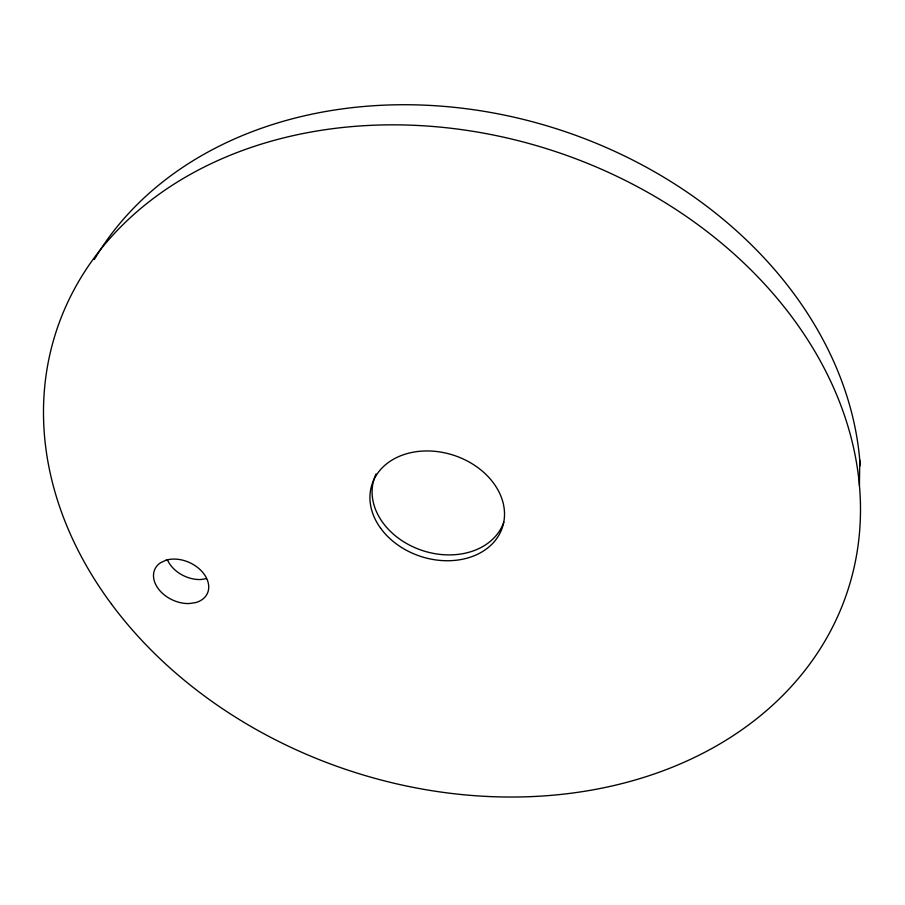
<?xml version="1.0" encoding="UTF-8"?>
<svg xmlns="http://www.w3.org/2000/svg" width="905" height="905" viewBox="0 0 905 905"><rect width="100%" height="100%" fill="white"/><g stroke="black" fill="none" stroke-linecap="round" stroke-linejoin="round"><path stroke-width="1.36" d="M859.433 485.555L859.75 459.989M206.476 578.634L200.842 579.528A28.406 20.464 25 0 1 167.482 559.946M94.312 259.531A408.675 323.854 18.2 0 1 533.792 122.107A408.675 323.854 18.2 0 1 860.191 465.77M503.791 522.219A68.35 53.124 18.2 0 1 418.902 549.29A68.35 53.124 18.2 0 1 376.084 473.96M166.101 560.172L160.581 562.706A28.903 20.544 24.8 0 0 157.866 588.137A28.903 20.544 24.8 0 0 189.326 603.544L195.808 602.56A28.903 20.544 24.8 0 0 204.394 574.551A28.903 20.544 24.8 0 0 166.101 560.172M111.519 604.155A416.424 326.23 18.2 0 0 817.713 652.652A416.424 326.23 18.2 0 0 426.741 126.01A416.424 326.23 18.2 0 0 111.519 604.155M380.688 528.316A68.656 53.203 18.2 0 0 497.105 538A68.656 53.203 18.2 0 0 433.868 451.233A68.656 53.203 18.2 0 0 380.688 528.316"/></g></svg>
